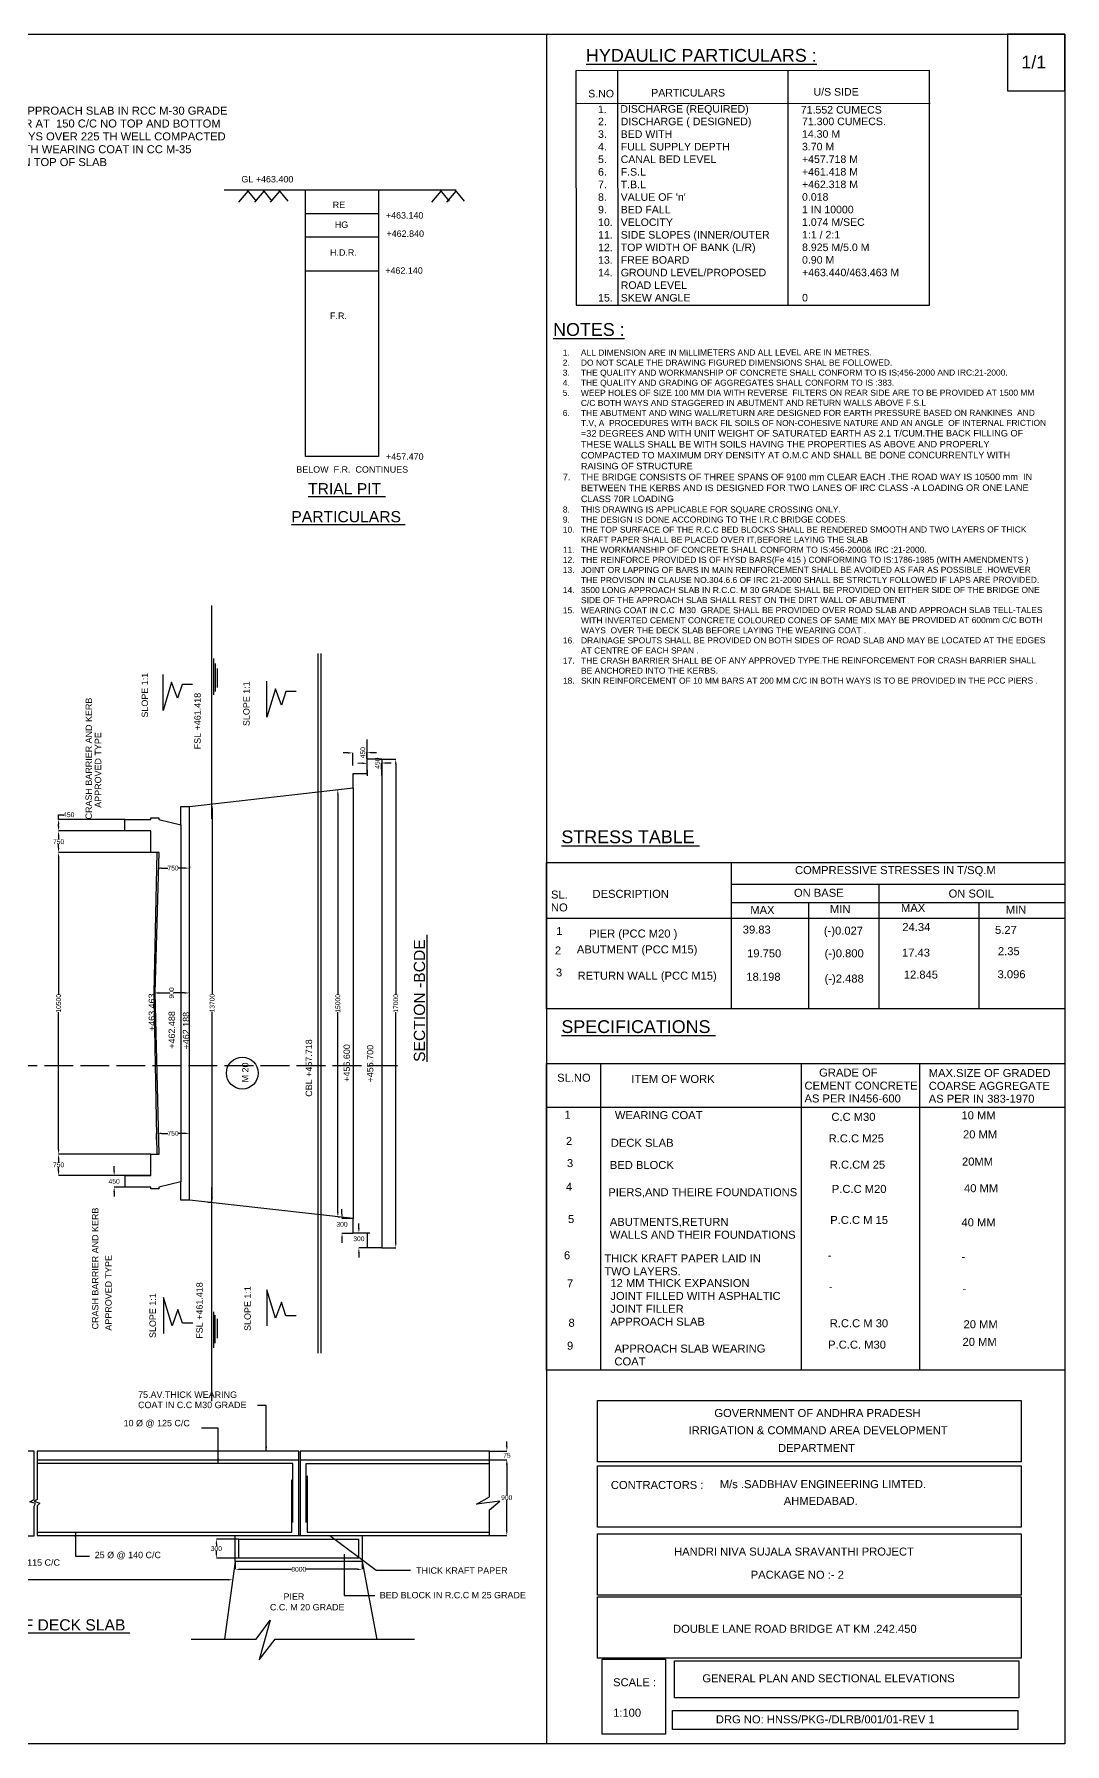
# Model space of a CAD drawing. Header units: inches. Extents: x -18749 to 61576, y -44252 to 9153.
# Drawn here: x 29392 to 61576, y -44252 to 9153 of the extents above; entities that cross this region are included whole.
import ezdxf

# ---------------------------------------------------------------- set-up
doc = ezdxf.new("R2010")
doc.units = ezdxf.units.IN
doc.header["$LTSCALE"] = 15
doc.header["$MEASUREMENT"] = 0
doc.linetypes.add('ACAD_ISO02W100', pattern=[15, 12, -3])
for name, color, linetype in [('DIMENSION', 7, 'Continuous'), ('DRAWING', 7, 'Continuous'), ('TEXT', 7, 'Continuous')]:
    doc.layers.add(name, color=color, linetype=linetype)
doc.styles.get("Standard").update_dxf_attribs({"font": 'arial.ttf', "height": 150})
doc.dimstyles.get("Standard").update_dxf_attribs({"dimtxt": 150, "dimasz": 150, "dimexe": 0.18, "dimexo": 0.0625, "dimgap": 0.09, "dimtad": 0, "dimtih": 1, "dimtoh": 1, "dimdec": 0, "dimzin": 0, "dimdsep": 46, "dimtxsty": 'Standard', "dimcen": 0.09, "dimadec": 0, "dimazin": 0, "dimtfac": 1, "dimtdec": 0, "dimtofl": 0, "dimtmove": 0, "dimatfit": 3, "dimfxl": 1, "dimtolj": 1, "dimtzin": 0, "dimarcsym": 0})

# ---------------------------------------------------------------- blocks, each defined once
blk = doc.blocks.new('*D23')
at = {"layer": 'Defpoints', "color": 0, "transparency": 16777216}
for p in [(30153, -15381), (32227, -15381), (32227, -15736)]:
    blk.add_point(p, dxfattribs=at)
at = {"layer": 'TEXT', "color": 0, "lineweight": -2, "transparency": 16777216}
for p, q in [((30153, -15381), (30153, -15231)), ((30153, -15231), (30303, -15231)), ((32227, -15381), (30153, -15381)), ((30153, -15586), (30153, -15531)), ((32227, -15736), (30153, -15736))]:
    blk.add_line(p, q, dxfattribs=at)
at = {"layer": 'TEXT', "color": 0, "transparency": 16777216}
for points in [[(30128, -15531), (30178, -15531), (30153, -15381)], [(30128, -15586), (30178, -15586), (30153, -15736)]]:
    blk.add_solid(points, dxfattribs=at)
at = {"layer": 'TEXT', "color": 0, "transparency": 16777216, "insert": (30472, -15231), "char_height": 150, "attachment_point": 5}
blk.add_mtext('\\A1;450', dxfattribs=at)
blk = doc.blocks.new('*D24')
at = {"layer": 'Defpoints', "color": 0, "transparency": 16777216}
for p in [(33033, -15736), (30153, -16411), (33033, -16411)]:
    blk.add_point(p, dxfattribs=at)
at = {"layer": 'TEXT', "color": 0, "lineweight": -2, "transparency": 16777216}
for p, q in [((33032, -15736), (30153, -15736)), ((30153, -15886), (30153, -15997)), ((30153, -16261), (30153, -16150)), ((33032, -16411), (30153, -16411))]:
    blk.add_line(p, q, dxfattribs=at)
at = {"layer": 'TEXT', "color": 0, "transparency": 16777216}
for points in [[(30128, -15886), (30178, -15886), (30153, -15736)], [(30128, -16261), (30178, -16261), (30153, -16411)]]:
    blk.add_solid(points, dxfattribs=at)
at = {"layer": 'TEXT', "color": 0, "transparency": 16777216, "insert": (30153, -16073), "char_height": 150, "attachment_point": 5}
blk.add_mtext('\\A1;750', dxfattribs=at)
blk = doc.blocks.new('*D25')
at = {"layer": 'Defpoints', "color": 0, "transparency": 16777216}
for p in [(33033, -16411), (30153, -25831), (33033, -25831)]:
    blk.add_point(p, dxfattribs=at)
at = {"layer": 'TEXT', "color": 0, "lineweight": -2, "transparency": 16777216}
for p, q in [((33032, -16411), (30153, -16411)), ((30153, -16561), (30153, -20846)), ((30153, -25681), (30153, -21396)), ((33032, -25831), (30153, -25831))]:
    blk.add_line(p, q, dxfattribs=at)
at = {"layer": 'TEXT', "color": 0, "transparency": 16777216}
for points in [[(30128, -16561), (30178, -16561), (30153, -16411)], [(30128, -25681), (30178, -25681), (30153, -25831)]]:
    blk.add_solid(points, dxfattribs=at)
at = {"layer": 'TEXT', "color": 0, "transparency": 16777216, "insert": (30153, -21121), "char_height": 150, "attachment_point": 5, "rotation": 90}
blk.add_mtext('\\A1;10500', dxfattribs=at)
blk = doc.blocks.new('*D26')
at = {"layer": 'Defpoints', "color": 0, "transparency": 16777216}
for p in [(30153, -25831), (33032, -25831), (33032, -26503)]:
    blk.add_point(p, dxfattribs=at)
at = {"layer": 'TEXT', "color": 0, "lineweight": -2, "transparency": 16777216}
for p, q in [((33032, -25831), (30153, -25831)), ((30153, -25981), (30153, -26090)), ((30153, -26353), (30153, -26244)), ((33032, -26503), (30153, -26503))]:
    blk.add_line(p, q, dxfattribs=at)
at = {"layer": 'TEXT', "color": 0, "transparency": 16777216}
for points in [[(30128, -25981), (30178, -25981), (30153, -25831)], [(30128, -26353), (30178, -26353), (30153, -26503)]]:
    blk.add_solid(points, dxfattribs=at)
at = {"layer": 'TEXT', "color": 0, "transparency": 16777216, "insert": (30153, -26167), "char_height": 150, "attachment_point": 5}
blk.add_mtext('\\A1;750', dxfattribs=at)
blk = doc.blocks.new('*D27')
at = {"layer": 'Defpoints', "color": 0, "transparency": 16777216}
for p in [(31889, -26503), (32228, -26503), (32228, -26860)]:
    blk.add_point(p, dxfattribs=at)
at = {"layer": 'TEXT', "color": 0, "lineweight": -2, "transparency": 16777216}
for p, q in [((31889, -26353), (31889, -26203)), ((32228, -26503), (31889, -26503)), ((32228, -26860), (31889, -26860)), ((31889, -27010), (31889, -27160))]:
    blk.add_line(p, q, dxfattribs=at)
at = {"layer": 'TEXT', "color": 0, "transparency": 16777216}
for points in [[(31864, -26353), (31914, -26353), (31889, -26503)], [(31864, -27010), (31914, -27010), (31889, -26860)]]:
    blk.add_solid(points, dxfattribs=at)
at = {"layer": 'TEXT', "color": 0, "transparency": 16777216, "insert": (31889, -26682), "char_height": 150, "attachment_point": 5}
blk.add_mtext('\\A1;450', dxfattribs=at)
blk = doc.blocks.new('*D28')
at = {"layer": 'Defpoints', "color": 0, "transparency": 16777216}
for p in [(33216, -25377), (34239, -25183), (34239, -25377)]:
    blk.add_point(p, dxfattribs=at)
at = {"layer": 'TEXT', "color": 0, "lineweight": -2, "transparency": 16777216}
for p, q in [((33216, -25377), (33216, -25183)), ((33366, -25183), (33562, -25183)), ((34089, -25183), (33892, -25183)), ((34239, -25377), (34239, -25183))]:
    blk.add_line(p, q, dxfattribs=at)
at = {"layer": 'TEXT', "color": 0, "transparency": 16777216}
for points in [[(33366, -25158), (33366, -25208), (33216, -25183)], [(34089, -25158), (34089, -25208), (34239, -25183)]]:
    blk.add_solid(points, dxfattribs=at)
at = {"layer": 'TEXT', "color": 0, "transparency": 16777216, "insert": (33727, -25183), "char_height": 150, "attachment_point": 5}
blk.add_mtext('\\A1;750', dxfattribs=at)
blk = doc.blocks.new('*D61')
at = {"layer": 'Defpoints', "color": 0, "transparency": 16777216}
for p in [(33214, -16844), (34240, -16845), (34240, -16897)]:
    blk.add_point(p, dxfattribs=at)
at = {"layer": 'TEXT', "color": 0, "lineweight": -2, "transparency": 16777216}
for p, q in [((33214, -16845), (33214, -16897)), ((33364, -16897), (33562, -16897)), ((34090, -16897), (33892, -16897)), ((34240, -16845), (34240, -16897))]:
    blk.add_line(p, q, dxfattribs=at)
at = {"layer": 'TEXT', "color": 0, "transparency": 16777216}
for points in [[(33364, -16872), (33364, -16922), (33214, -16897)], [(34090, -16872), (34090, -16922), (34240, -16897)]]:
    blk.add_solid(points, dxfattribs=at)
at = {"layer": 'TEXT', "color": 0, "transparency": 16777216, "insert": (33727, -16897), "char_height": 150, "attachment_point": 5}
blk.add_mtext('\\A1;750', dxfattribs=at)
blk = doc.blocks.new('*D62')
at = {"layer": 'Defpoints', "color": 0, "transparency": 16777216}
for p in [(33125, -20797), (34239, -20797), (34239, -20797)]:
    blk.add_point(p, dxfattribs=at)
at = {"layer": 'TEXT', "color": 0, "lineweight": -2, "transparency": 16777216}
for p, q in [((33125, -20797), (33125, -20797)), ((33275, -20797), (33606, -20797)), ((34089, -20797), (33759, -20797)), ((34239, -20797), (34239, -20797))]:
    blk.add_line(p, q, dxfattribs=at)
at = {"layer": 'TEXT', "color": 0, "transparency": 16777216}
for points in [[(33275, -20772), (33275, -20822), (33125, -20797)], [(34089, -20772), (34089, -20822), (34239, -20797)]]:
    blk.add_solid(points, dxfattribs=at)
at = {"layer": 'TEXT', "color": 0, "transparency": 16777216, "insert": (33682, -20797), "char_height": 150, "attachment_point": 5, "rotation": 90}
blk.add_mtext('\\A1;900', dxfattribs=at)
blk = doc.blocks.new('*D63')
at = {"layer": 'Defpoints', "color": 0, "transparency": 16777216}
for p in [(34928, -14894), (34813, -27334), (34948, -27334)]:
    blk.add_point(p, dxfattribs=at)
at = {"layer": 'TEXT', "color": 0, "lineweight": -2, "transparency": 16777216}
for p, q in [((34928, -14894), (34948, -14894)), ((34948, -15044), (34948, -20839)), ((34948, -27184), (34948, -21389)), ((34813, -27334), (34948, -27334))]:
    blk.add_line(p, q, dxfattribs=at)
at = {"layer": 'TEXT', "color": 0, "transparency": 16777216}
for points in [[(34923, -15044), (34973, -15044), (34948, -14894)], [(34923, -27184), (34973, -27184), (34948, -27334)]]:
    blk.add_solid(points, dxfattribs=at)
at = {"layer": 'TEXT', "color": 0, "transparency": 16777216, "insert": (34948, -21114), "char_height": 150, "attachment_point": 5, "rotation": 90}
blk.add_mtext('\\A1;13700', dxfattribs=at)
blk = doc.blocks.new('*D64')
at = {"layer": 'Defpoints', "color": 0, "transparency": 16777216}
for p in [(38857, -14447), (38874, -27800), (38942, -27800)]:
    blk.add_point(p, dxfattribs=at)
at = {"layer": 'TEXT', "color": 0, "lineweight": -2, "transparency": 16777216}
for p, q in [((38857, -14447), (38874, -14447)), ((38874, -14597), (38874, -20848)), ((38874, -27650), (38874, -21398)), ((38942, -27800), (38874, -27800))]:
    blk.add_line(p, q, dxfattribs=at)
at = {"layer": 'TEXT', "color": 0, "transparency": 16777216}
for points in [[(38849, -14597), (38899, -14597), (38874, -14447)], [(38849, -27650), (38899, -27650), (38874, -27800)]]:
    blk.add_solid(points, dxfattribs=at)
at = {"layer": 'TEXT', "color": 0, "transparency": 16777216, "insert": (38874, -21123), "char_height": 150, "attachment_point": 5, "rotation": 90}
blk.add_mtext('\\A1;15000', dxfattribs=at)
blk = doc.blocks.new('*D65')
at = {"layer": 'Defpoints', "color": 0, "transparency": 16777216}
for p in [(40174, -13492), (40245, -28755), (40683, -28755)]:
    blk.add_point(p, dxfattribs=at)
at = {"layer": 'TEXT', "color": 0, "lineweight": -2, "transparency": 16777216}
for p, q in [((40174, -13492), (40683, -13492)), ((40683, -13642), (40683, -20848)), ((40683, -28605), (40683, -21399)), ((40245, -28755), (40683, -28755))]:
    blk.add_line(p, q, dxfattribs=at)
at = {"layer": 'TEXT', "color": 0, "transparency": 16777216}
for points in [[(40658, -13642), (40708, -13642), (40683, -13492)], [(40658, -28605), (40708, -28605), (40683, -28755)]]:
    blk.add_solid(points, dxfattribs=at)
at = {"layer": 'TEXT', "color": 0, "transparency": 16777216, "insert": (40683, -21123), "char_height": 150, "attachment_point": 5, "rotation": 90}
blk.add_mtext('\\A1;17000', dxfattribs=at)
blk = doc.blocks.new('*D66')
at = {"layer": 'Defpoints', "color": 0, "transparency": 16777216}
for p in [(43608, -35107), (43608, -35379), (44154, -35379)]:
    blk.add_point(p, dxfattribs=at)
at = {"layer": 'TEXT', "color": 0, "lineweight": -2, "transparency": 16777216}
for p, q in [((43608, -35107), (44155, -35107)), ((44154, -34957), (44154, -34807)), ((43608, -35379), (44155, -35379)), ((44154, -35529), (44154, -35679))]:
    blk.add_line(p, q, dxfattribs=at)
at = {"layer": 'TEXT', "color": 0, "transparency": 16777216}
for points in [[(44129, -34957), (44179, -34957), (44154, -35107)], [(44129, -35529), (44179, -35529), (44154, -35379)]]:
    blk.add_solid(points, dxfattribs=at)
at = {"layer": 'TEXT', "color": 0, "transparency": 16777216, "insert": (44154, -35243), "char_height": 150, "attachment_point": 5}
blk.add_mtext('\\A1;75', dxfattribs=at)
blk = doc.blocks.new('*D67')
at = {"layer": 'Defpoints', "color": 0, "transparency": 16777216}
for p in [(43608, -35379), (43608, -37747), (44149, -37747)]:
    blk.add_point(p, dxfattribs=at)
at = {"layer": 'TEXT', "color": 0, "lineweight": -2, "transparency": 16777216}
for p, q in [((43608, -35379), (44149, -35379)), ((44149, -35529), (44149, -36486)), ((44149, -37597), (44149, -36640)), ((43608, -37747), (44149, -37747))]:
    blk.add_line(p, q, dxfattribs=at)
at = {"layer": 'TEXT', "color": 0, "transparency": 16777216}
for points in [[(44124, -35529), (44174, -35529), (44149, -35379)], [(44124, -37597), (44174, -37597), (44149, -37747)]]:
    blk.add_solid(points, dxfattribs=at)
at = {"layer": 'TEXT', "color": 0, "transparency": 16777216, "insert": (44149, -36563), "char_height": 150, "attachment_point": 5}
blk.add_mtext('\\A1;900', dxfattribs=at)
blk = doc.blocks.new('*D68')
at = {"layer": 'Defpoints', "color": 0, "transparency": 16777216}
for p in [(35673, -38554), (39634, -38554), (39634, -38802)]:
    blk.add_point(p, dxfattribs=at)
at = {"layer": 'TEXT', "color": 0, "lineweight": -2, "transparency": 16777216}
for p, q in [((35673, -38554), (35673, -38802)), ((35823, -38802), (37430, -38802)), ((39484, -38802), (37877, -38802)), ((39634, -38554), (39634, -38802))]:
    blk.add_line(p, q, dxfattribs=at)
at = {"layer": 'TEXT', "color": 0, "transparency": 16777216}
for points in [[(35823, -38777), (35823, -38827), (35673, -38802)], [(39484, -38777), (39484, -38827), (39634, -38802)]]:
    blk.add_solid(points, dxfattribs=at)
at = {"layer": 'TEXT', "color": 0, "transparency": 16777216, "insert": (37654, -38802), "char_height": 150, "attachment_point": 5}
blk.add_mtext('\\A1;8000', dxfattribs=at)
blk = doc.blocks.new('*D69')
at = {"layer": 'Defpoints', "color": 0, "transparency": 16777216}
for p in [(35781, -37855), (35081, -38453), (35781, -38453)]:
    blk.add_point(p, dxfattribs=at)
at = {"layer": 'TEXT', "color": 0, "lineweight": -2, "transparency": 16777216}
for p, q in [((35781, -37855), (35080, -37855)), ((35081, -38005), (35081, -38077)), ((35081, -38303), (35081, -38231)), ((35781, -38453), (35080, -38453))]:
    blk.add_line(p, q, dxfattribs=at)
at = {"layer": 'TEXT', "color": 0, "transparency": 16777216}
for points in [[(35056, -38005), (35106, -38005), (35081, -37855)], [(35056, -38303), (35106, -38303), (35081, -38453)]]:
    blk.add_solid(points, dxfattribs=at)
at = {"layer": 'TEXT', "color": 0, "transparency": 16777216, "insert": (35081, -38154), "char_height": 150, "attachment_point": 5}
blk.add_mtext('\\A1;300', dxfattribs=at)
blk = doc.blocks.new('*D70')
at = {"layer": 'Defpoints', "color": 0, "transparency": 16777216}
for p in [(19366, -39074), (19366, -39128), (35594, -39127)]:
    blk.add_point(p, dxfattribs=at)
at = {"layer": 'TEXT', "color": 0, "lineweight": -2, "transparency": 16777216}
for p, q in [((19366, -39074), (19366, -39128)), ((19516, -39128), (27256, -39128)), ((35444, -39128), (27704, -39128)), ((35594, -39127), (35594, -39128))]:
    blk.add_line(p, q, dxfattribs=at)
at = {"layer": 'TEXT', "color": 0, "transparency": 16777216}
for points in [[(19516, -39103), (19516, -39153), (19366, -39128)], [(35444, -39103), (35444, -39153), (35594, -39128)]]:
    blk.add_solid(points, dxfattribs=at)
at = {"layer": 'TEXT', "color": 0, "transparency": 16777216, "insert": (27480, -39128), "char_height": 150, "attachment_point": 5}
blk.add_mtext('\\A1;8000', dxfattribs=at)
blk = doc.blocks.new('*D113')
at = {"layer": 'Defpoints', "color": 0, "transparency": 16777216}
for p in [(39004, -27847), (39343, -27847), (39343, -28307)]:
    blk.add_point(p, dxfattribs=at)
at = {"layer": 'TEXT', "color": 0, "lineweight": -2, "transparency": 16777216}
for p, q in [((39004, -27697), (39004, -27547)), ((39343, -27847), (39003, -27847)), ((39343, -28307), (39003, -28307)), ((39004, -28457), (39004, -28607))]:
    blk.add_line(p, q, dxfattribs=at)
at = {"layer": 'TEXT', "color": 0, "transparency": 16777216}
for points in [[(38979, -27697), (39029, -27697), (39004, -27847)], [(38979, -28457), (39029, -28457), (39004, -28307)]]:
    blk.add_solid(points, dxfattribs=at)
at = {"layer": 'TEXT', "color": 0, "transparency": 16777216, "insert": (39004, -28025), "char_height": 150, "attachment_point": 5}
blk.add_mtext('\\A1;300', dxfattribs=at)
blk = doc.blocks.new('*D114')
at = {"layer": 'Defpoints', "color": 0, "transparency": 16777216}
for p in [(39531, -28298), (39871, -28298), (39871, -28758)]:
    blk.add_point(p, dxfattribs=at)
at = {"layer": 'TEXT', "color": 0, "lineweight": -2, "transparency": 16777216}
for p, q in [((39531, -28148), (39531, -27998)), ((39871, -28298), (39531, -28298)), ((39871, -28758), (39531, -28758)), ((39531, -28908), (39531, -29058))]:
    blk.add_line(p, q, dxfattribs=at)
at = {"layer": 'TEXT', "color": 0, "transparency": 16777216}
for points in [[(39506, -28148), (39556, -28148), (39531, -28298)], [(39506, -28908), (39556, -28908), (39531, -28758)]]:
    blk.add_solid(points, dxfattribs=at)
at = {"layer": 'TEXT', "color": 0, "transparency": 16777216, "insert": (39531, -28477), "char_height": 150, "attachment_point": 5}
blk.add_mtext('\\A1;300', dxfattribs=at)
blk = doc.blocks.new('*D115')
at = {"layer": 'Defpoints', "color": 0, "transparency": 16777216}
for p in [(39784, -13290), (39346, -13689), (39790, -13674)]:
    blk.add_point(p, dxfattribs=at)
at = {"layer": 'TEXT', "color": 0, "lineweight": -2, "transparency": 16777216}
for p, q in [((39191, -13299), (39041, -13301)), ((39346, -13689), (39341, -13297)), ((39790, -13674), (39784, -13290)), ((39934, -13288), (40084, -13286))]:
    blk.add_line(p, q, dxfattribs=at)
at = {"layer": 'TEXT', "color": 0, "transparency": 16777216}
for points in [[(39190, -13274), (39191, -13324), (39341, -13297)], [(39934, -13263), (39935, -13313), (39784, -13290)]]:
    blk.add_solid(points, dxfattribs=at)
at = {"layer": 'TEXT', "color": 0, "transparency": 16777216, "insert": (39654, -13292), "char_height": 150, "attachment_point": 5, "rotation": 90}
blk.add_mtext('\\A1;450', dxfattribs=at)
blk = doc.blocks.new('*D116')
at = {"layer": 'Defpoints', "color": 0, "transparency": 16777216}
for p in [(40237, -13616), (39799, -14015), (40243, -13999)]:
    blk.add_point(p, dxfattribs=at)
at = {"layer": 'TEXT', "color": 0, "lineweight": -2, "transparency": 16777216}
for p, q in [((39644, -13624), (39494, -13627)), ((39799, -14015), (39794, -13622)), ((40243, -13999), (40237, -13615)), ((40387, -13613), (40537, -13611))]:
    blk.add_line(p, q, dxfattribs=at)
at = {"layer": 'TEXT', "color": 0, "transparency": 16777216}
for points in [[(39643, -13599), (39644, -13649), (39794, -13622)], [(40387, -13588), (40387, -13638), (40237, -13616)]]:
    blk.add_solid(points, dxfattribs=at)
at = {"layer": 'TEXT', "color": 0, "transparency": 16777216, "insert": (40107, -13618), "char_height": 150, "attachment_point": 5, "rotation": 90}
blk.add_mtext('\\A1;450', dxfattribs=at)

msp = doc.modelspace()

# ---------------------------------------------------------------- linework, layer by layer
at = {"layer": 'DIMENSION'}
for points in [[(45394.6, 9152.9), (45394.6, -44252.3)], [(51161.1, -16707.6), (51161.1, -21294.6)], [(51161.1, -17395.1), (61576.5, -17395.1)], [(55771, -17395.1), (55771, -21294.2)], [(61576.5, -17984.4), (51161.1, -17984.4)], [(53572.5, -17984.4), (53572.5, -21294.2)], [(58892.5, -17984.4), (58892.5, -21294.2)], [(45386.7, -18464.4), (61569.2, -18464.4)], [(47078.6, -22999.4), (47078.6, -32575.6)], [(53341.5, -22999.4), (53341.5, -32575.6)], [(57039, -22999.4), (57039, -32575.6)], [(45394.6, -24368.5), (61576.5, -24368.5)]]:
    msp.add_lwpolyline(points, dxfattribs=at)
for points in [[(61576.5, 9152.9), (59785.7, 9152.9), (59785.7, 7380.7), (61576.5, 7380.7)], [(45394.6, -16716.9), (61576.5, -16716.9), (61576.5, -21294.2), (45394.6, -21294.2)], [(61576.5, -32575.6), (45394.6, -32575.6), (45394.6, -22999.4), (61576.5, -22999.4)], [(46984.2, -33526), (60213, -33526), (60213, -35439.1), (46984.2, -35439.1)], [(46984.2, -35570.5), (60213, -35570.5), (60213, -37483.6), (46984.2, -37483.6)], [(46984.2, -37690.8), (60213, -37690.8), (60213, -39603.9), (46984.2, -39603.9)], [(46984.2, -39661.9), (60213, -39661.9), (60213, -41575), (46984.2, -41575)], [(47124.2, -41605.1), (49104.1, -41605.1), (49104.1, -43951.7), (47124.2, -43951.7)], [(49386.6, -41655.4), (60143.9, -41655.4), (60143.9, -42814.7), (49386.6, -42814.7)], [(60112.4, -43805.9), (49324.9, -43805.9), (49324.9, -43216.7), (60112.4, -43216.7)]]:
    msp.add_lwpolyline(points, close=True, dxfattribs=at)
msp.add_circle((35890.2, -23301.9), 496.9, dxfattribs=at)
at = {"layer": 'DRAWING'}
for points in [[(-18749.2, 9152.9), (61576.5, 9152.9), (61576.5, -44252.3), (-18749.2, -44252.3)], [(37865.8, 4288.2), (40146.5, 4288.2), (40146.5, -4037.1), (37865.8, -4037.1)], [(35673, -37747.3), (39634.1, -37747.3), (39634.1, -38553.8), (35673, -38553.8)], [(35780.8, -37855.2), (39522.3, -37855.2), (39522.3, -38452.7), (35780.8, -38452.7)]]:
    msp.add_lwpolyline(points, close=True, dxfattribs=at)
for points in [[(35323.5, 4288.2), (42566.8, 4288.2)], [(36036, 4288.2), (36323.6, 3937.6)], [(36529.7, 4288.2), (36817.3, 3937.6)], [(37020.8, 4288.2), (37308.4, 3937.6)], [(42064.1, 4288.2), (42351.7, 3937.6)], [(42529.3, 4288.2), (42816.9, 3937.6)], [(36067.7, 4249.6), (35774.9, 3908.4)], [(36561.4, 4249.6), (36268.6, 3908.4)], [(37052.5, 4249.6), (36759.7, 3908.4)], [(42095.8, 4249.6), (41803, 3908.4)], [(42561, 4249.6), (42268.2, 3908.4)], [(37865.8, 3555.3), (40146.5, 3555.3)], [(37865.8, 2823.3), (40146.5, 2823.3)], [(37865.8, 1759.1), (40146.5, 1759.1)], [(34928.4, -8692.9), (34928.4, -15362.3)], [(34990.9, -10348.5), (34990.9, -11483.9)], [(35044.9, -10505.1), (35044.9, -11377.9)], [(35109.2, -10662.2), (35109.2, -11254.8)], [(38247.9, -10188.9), (38247.9, -32046.1)], [(38341.7, -10188.9), (38341.7, -32046.1)], [(34335.2, -11166.3), (34009.4, -11166.3), (33869.1, -11592.3), (33683.3, -11085.7), (33416.1, -11972), (33416.1, -10848.4)], [(37575.9, -11378.1), (37250.2, -11378.1), (37109.9, -11804.2), (36924, -11297.5), (36656.8, -12183.9), (36656.8, -11060.3)], [(40245, -13491.8), (40245, -28755.2), (39797.3, -28755.2), (39797.3, -28305.4), (39349.6, -28305.4), (39349.6, -27845.7), (34238.9, -27269.6), (33972.1, -27269.6), (33972.1, -26694.4), (33280.1, -26859.5), (33280.1, -26912.9), (33033.6, -26912.9), (33033.6, -26860), (32228.3, -26860), (32228.3, -26503.1), (33031.7, -26503.1), (33031.7, -25830.7), (33295.8, -25830.7), (33169.3, -20797), (33298.3, -16410.6), (33032.5, -16410.6), (33032.5, -15736), (32227.1, -15736), (32227.1, -15380.8), (33031.4, -15380.8), (33031.4, -15331.4), (33278.9, -15331.4), (33278.9, -15378.5), (33971, -15547.7), (33971, -14972.7), (34239.9, -14972.7), (39348.2, -14391.3), (39348.2, -13940.6), (39793.2, -13940.6), (39793.2, -12878.1)], [(40245, -13491.8), (39793.2, -13491.8)], [(34238.9, -27269.6), (34239.9, -14972.7)], [(33971, -15547.7), (33972.1, -26694.4)], [(33223.9, -16410.6), (33125.3, -20797.2), (33224.5, -25830.7)], [(34931.4, -26877.2), (34931.4, -33547.9)], [(34348.3, -31112.6), (34022.5, -31112.6), (33882.2, -30686.5), (33696.4, -31193.2), (33429.2, -30306.9)], [(33429.2, -30306.9), (33429.2, -31430.5)], [(37575.9, -30879.2), (37250.2, -30879.2), (37109.9, -30453.2), (36924, -30959.8), (36656.8, -30073.5), (36656.8, -31197.1)], [(34993.9, -30754.1), (34993.9, -31882.5)], [(35044.5, -31738.8), (35044.5, -30865.6)], [(35109, -30978.9), (35109, -31580.4)], [(12553.7, -35103.3), (17213.9, -35103.3), (17213.9, -37752.8), (29389.4, -37752.8), (29389.4, -36830.7), (29432.4, -36747.5), (29260.5, -36692.7), (29388.4, -36621.7), (29388.4, -35106.2), (17254.1, -35106.2), (17254.1, -37752.8)], [(29484.1, -35106.2), (29484.1, -36625.3), (29394.4, -36670.8), (29564.1, -36735.3), (29483.5, -36816.6), (29483.5, -37747.3), (43611.3, -37747.3), (43611.3, -36941.8), (43932.6, -36674.2), (43207.1, -36766.6), (43607.9, -36540.1), (43607.9, -35106.6), (37693.6, -35106.6), (37693.6, -37747.3)], [(37653.8, -37747.3), (37653.8, -35109), (29484.1, -35106.2)], [(29484.1, -35378.8), (37653.8, -35378.8)], [(37467.6, -37342.7), (37467.6, -35498.4), (29484.1, -35498.4)], [(37693.6, -35378.8), (43607.9, -35378.8)], [(43607.9, -35501.6), (37878.7, -35501.6), (37878.7, -37335.5)], [(29483.5, -37640.8), (37440.5, -37640.8), (37440.5, -36005.5)], [(37919.7, -35884), (37919.7, -37641.9), (43611.3, -37641.9)], [(35673, -38553.8), (35337.8, -40987.7)], [(39634.1, -38553.8), (40093, -40991.3)], [(34290.2, -40986.9), (36327.5, -40986.7), (36762.7, -40394.3), (36420.7, -41632.5), (36911.9, -40986.2), (41272.7, -40986.2)]]:
    msp.add_lwpolyline(points, dxfattribs=at)
at = {"layer": 'DRAWING', "linetype": 'ACAD_ISO02W100', "ltscale": 5}
msp.add_lwpolyline([(40735.5, -23069.9), (27731.8, -23069.9)], dxfattribs=at)
at = {"layer": 'TEXT'}
msp.add_lwpolyline([(46314.3, 686.2), (57353.4, 691.2), (57350.1, 8014.2), (46311, 8009.2)], close=True, dxfattribs=at)
for points in [[(52938.3, 689.2), (52935, 8012.2)], [(47611.9, 8009.8), (47615.2, 686.8)], [(57373.5, 6983.5), (46311.5, 6978.4)], [(39348.2, -14391.3), (39349.6, -27845.7)]]:
    msp.add_lwpolyline(points, dxfattribs=at)

# ---------------------------------------------------------------- texts
for s, height, p in [('%%UHYDAULIC PARTICULARS :', 400, (46625, 8291.4)), ('1/1', 400, (60219.6, 8082.2)), ('WITH 12 TOR AT  150 C/C NO TOP AND BOTTOM ', 250, (27123.8, 6237.7)), ('300 THICK APPROACH SLAB IN RCC M-30 GRADE ', 250, (27123.8, 6639.3)), ('IN BOTH WAYS OVER 225 TH WELL COMPACTED', 250, (27123.8, 5836.1)), ('GRAVEL WITH WEARING COAT IN CC M-35', 250, (27123.8, 5434.5)), ('   GRADE ON TOP OF SLAB ', 250, (27123.8, 5032.9)), ('GL +463.400', 200, (35861.1, 4522.2)), ('RE ', 200, (38713.8, 3721.3)), ('HG ', 200, (38779.5, 3103)), ('+463.140', 200, (40373.7, 3393.4)), ('+462.840', 200, (40392.4, 2822)), ('H.D.R. ', 200, (38629.4, 2231.9)), ('+462.140', 200, (40354.9, 1669.8)), ('F.R. ', 200, (38629.4, 259.8)), ('%%UNOTES :', 400, (45596.3, -271)), ('+457.470', 200, (40379.6, -4143.2)), ('BELOW  F.R.  CONTINUES ', 200, (37577, -4544.1)), ('%%UTRIAL PIT ', 350, (37944.3, -5220.7)), ('%%UPARTICULARS ', 350, (37422.8, -6093.6)), ('%%USTRESS TABLE ', 400, (45855.5, -16119.5)), ('COMPRESSIVE STRESSES IN T/SQ.M ', 250, (53151.6, -17084)), ('SL.', 250, (45529.8, -17848.5)), ('DESCRIPTION ', 250, (46827.3, -17825.9)), ('ON BASE ', 250, (53117.8, -17794)), ('ON SOIL ', 250, (57946.9, -17816.5)), ('NO', 250, (45529.8, -18250.1)), ('MAX', 250, (51754.4, -18330.3)), ('MIN', 250, (54241.3, -18303.6)), ('MAX', 250, (56460.8, -18268)), ('MIN', 250, (59735.1, -18322.3)), ('39.83', 250, (51519, -18942.5)), ('24.34', 250, (56503.2, -18863.4)), ('1', 250, (45696.8, -18987.5)), ('PIER (PCC M20 )', 250, (46721.6, -19066.3)), ('(-)0.027', 250, (54052.9, -18976.3)), ('5.27', 250, (59397.4, -18953.4)), ('2', 250, (45651.8, -19595)), ('ABUTMENT (PCC M15)', 250, (46338.7, -19561.2)), ('19.750', 250, (51654.2, -19685)), ('(-)0.800', 250, (54075.4, -19685)), ('17.43', 250, (56491.9, -19662.1)), ('2.35', 250, (59487.5, -19617.1)), ('3', 250, (45685.5, -20281.2)), ('RETURN WALL (PCC M15)', 250, (46361.2, -20382.4)), ('18.198', 250, (51631.7, -20416.1)), ('(-)2.488', 250, (54075.4, -20472.4)), ('12.845', 250, (56548.2, -20348.3)), ('3.096', 250, (59476.3, -20337)), ('%%USPECIFICATIONS ', 400, (45855.5, -22048.9)), ('SL.NO ', 250, (45723.3, -23570.7)), ('ITEM OF WORK ', 250, (48042.4, -23608.1)), ('GRADE OF ', 250, (53905.6, -23409)), ('MAX.SIZE OF GRADED ', 250, (57328.1, -23422)), ('AS PER IN456-600', 250, (53447.4, -24217.9)), ('CEMENT CONCRETE ', 250, (53447.4, -23816.2)), ('AS PER IN 383-1970', 250, (57328.1, -24225.2)), ('COARSE AGGREGATE ', 250, (57328.1, -23823.6)), ('1', 250, (45950.7, -24726.6)), ('WEARING COAT ', 250, (47525.7, -24737.8)), ('C.C M30', 250, (54287.1, -24792.6)), ('10 MM', 250, (58350.2, -24743.2)), ('20 MM', 250, (58397.4, -25340)), ('2', 250, (45997.9, -25544.8)), ('DECK SLAB ', 250, (47399.7, -25603.2)), ('R.C.C M25', 250, (54201.6, -25465.2)), ('3', 250, (46029.4, -26237.2)), ('BED BLOCK ', 250, (47368.2, -26295.5)), ('R.C.CM 25', 250, (54238.9, -26285.6)), ('20MM', 250, (58366, -26188.1)), ('4', 250, (45997.9, -26976.7)), ('PIERS,AND THEIRE FOUNDATIONS', 250, (47320.9, -27145.2)), ('P.C.C M20 ', 250, (54301.1, -27043.9)), ('40 MM', 250, (58428.9, -27020.5)), ('5', 250, (46060.9, -27983.7)), ('P.C.C M 15', 250, (54251.3, -28013.5)), ('ABUTMENTS,RETURN', 250, (47368.2, -28073.6)), ('WALLS AND THEIR FOUNDATIONS ', 250, (47368.2, -28475.2)), ('40 MM', 250, (58350.2, -28088.5)), ('6', 250, (45934.9, -29116.6)), ('THICK KRAFT PAPER LAID IN ', 250, (47196.6, -29214)), ('TWO LAYERS.', 250, (47196.6, -29615.6)), ('-', 250, (54176.4, -29118.4)), ('-', 250, (58350.2, -29156.4)), ('7', 250, (46029.4, -29997.8)), ('12 MM THICK EXPANSION  ', 250, (47385.6, -29985)), ('JOINT FILLED WITH ASPHALTIC', 250, (47385.6, -30386.6)), ('-', 250, (54205.9, -30090.7)), ('-', 250, (58381.7, -30161.5)), ('8', 250, (46076.7, -31225.1)), ('APPROACH SLAB', 250, (47385.6, -31189.8)), ('JOINT FILLER', 250, (47385.6, -30788.2)), ('R.C.C M 30 ', 250, (54235.4, -31239.7)), ('20 MM ', 250, (58414, -31271.4)), ('9', 250, (46029.5, -31942.4)), ('APPROACH SLAB WEARING ', 250, (47511.6, -32030.5)), ('P.C.C. M30 ', 250, (54186.3, -31907.5)), ('20 MM', 250, (58382.6, -31821.1)), ('COAT ', 250, (47511.6, -32432.1)), ('COAT IN C.C M30 GRADE ', 200, (32636.2, -33766.7)), ('75.AV.THICK WEARING ', 200, (32636.2, -33445.5)), ('10 Ø @ 125 C/C', 200, (32183.8, -34333.2)), ('GOVERNMENT OF ANDHRA PRADESH ', 250, (50631.9, -34043.7)), ('IRRIGATION & COMMAND AREA DEVELOPMENT', 250, (49826.4, -34582.5)), ('DEPARTMENT ', 250, (52620, -35136.1)), ('CONTRACTORS :', 250, (47400, -36291.8)), ('25 Ø @ 140 C/C ', 200, (31280.9, -38454)), ('HANDRI NIVA SUJALA SRAVANTHI PROJECT ', 250, (49374.3, -38372.5)), ('12 @ Ø 115 C/C', 200, (28127.4, -38689.5)), ('THICK KRAFT PAPER ', 200, (41319.1, -38939.8)), ('PACKAGE NO :- 2', 250, (51768.4, -39094.9)), ('BED BLOCK IN R.C.C M 25 GRADE ', 200, (40183.2, -39707.6)), ('C.C. M 20 GRADE ', 200, (36752.7, -40085.8)), ('PIER ', 200, (37177.2, -39753.5)), ('%%UREINFORCEMENT DETAILS OF DECK SLAB ', 350, (22107.1, -40712.6)), ('DOUBLE LANE ROAD BRIDGE AT KM .242.450', 250, (49341.9, -40784.8)), ('GENERAL PLAN AND SECTIONAL ELEVATIONS ', 250, (50257.6, -42330.9)), ('SCALE :', 250, (47470.6, -42454.3)), ('1:100', 250, (47470.6, -43405.7)), ('DRG NO: HNSS/PKG-/DLRB/001/01-REV 1', 250, (50680.9, -43613.8))]:
    msp.add_text(s, height=height, dxfattribs=at).set_placement(p)
for s, height, rotation, p in [('U/S SIDE ', 235.91, 0.02597, (53729.9, 7232.7)), ('S.NO', 235.91, 0.02597, (46694, 7178.3)), ('DISCHARGE (REQUIRED)', 235.906, 0.02597, (47695.5, 6700.8)), ('PARTICULARS', 235.906, 0.02597, (48660.2, 7205.1)), ('1.', 235.91, 0.02597, (46996.2, 6689.4)), ('71.552 CUMECS', 235.906, 0.02597, (53332.4, 6673.5)), ('SLOPE 1:1', 200, 90, (32945.7, -12193.7)), ('SLOPE 1:1', 200, 90, (36118.8, -12460.3)), ('CRASH BARRIER AND KERB', 200, 90, (31194.3, -15376.1)), ('FSL +461.418', 200, 90, (34591.6, -13186)), ('APPROVED TYPE ', 200, 90, (31484.4, -15012.4)), ('%%USECTION -BCDE ', 350, 90, (41597.5, -22950.5)), ('+463.463', 200, 90, (33164.7, -21986.2)), ('+462.488', 200, 90, (33788.1, -22538.5)), ('+462.188', 200, 90, (34234.7, -22561.6)), ('CBL +457.718', 200, 90, (38070.3, -24039.3)), ('+456.600', 200, 90, (39251.9, -23572.2)), ('+455.700', 200, 90, (39983.6, -23592.2)), ('M 20', 200, 90, (36082.7, -23592.5)), ('CRASH BARRIER AND KERB  ', 200, 90, (31397.3, -31306.2)), ('APPROVED TYPE ', 200, 90, (31810, -31345.4)), ('FSL +461.418', 200, 90, (34653.3, -31598)), ('SLOPE 1:1', 200, 90, (33191.6, -31575.2)), ('SLOPE 1:1', 200, 90, (36155.9, -31354.7))]:
    msp.add_text(s, height=height, rotation=rotation, dxfattribs=at).set_placement(p)
at = {"layer": 'TEXT', "color": 0}
for s, p in [('M/s .SADBHAV ENGINEERING LIMTED.', (50802.2, -36266.1)), ('AHMEDABAD.', (52800.8, -36788.3))]:
    msp.add_text(s, height=250, dxfattribs=at).set_placement(p)
at = {"layer": 'TEXT', "attachment_point": 1, "rotation": 0.02597}
for s, insert, char_height, width in [("\\pi-707.72,l943.62,t943.62,5661.7,6605.4;2.^IDISCHARGE ( DESIGNED)^I^I71.300 CUMECS.\\P\\pt943.62,2830.9,3774.5,4718.1,5661.7,6605.4;3.^IBED WITH ^I^I^I^I^I14.30 M\\P\\pt943.62,4718.1,5661.7,6605.4;4.^IFULL SUPPLY DEPTH ^I^I^I3.70 M\\P5.^ICANAL BED LEVEL^I^I^I+457.718 M\\P\\pt943.62,1887.2,2830.9,3774.5,4718.1,5661.7,6605.4;6.^IF.S.L^I^I^I^I^I^I+461.418 M\\P7.^IT.B.L^I^I^I^I^I^I+462.318 M\\P\\pt943.62,3774.5,4718.1,5661.7,6605.4;8.^IVALUE OF 'n'^I^I^I^I0.018\\P\\pt943.62,2830.9,3774.5,4718.1,5661.7,6605.4;9.^IBED FALL ^I^I^I^I^I1 IN 10000\\P10.^IVELOCITY ^I^I^I^I^I1.074 M/SEC\\P\\pt943.62,6605.4;11.^ISIDE SLOPES (INNER/OUTER ^I1:1 / 2:1\\P\\pt943.62,5661.7,6605.4;12.^ITOP WIDTH OF BANK (L/R)^I^I8.925 M/5.0 M\\P\\pt943.62,3774.5,4718.1,5661.7,6605.4;13.^IFREE BOARD^I^I^I^I0.90 M\\P\\pt943.62,5661.7,6605.4;14.^IGROUND LEVEL/PROPOSED^I^I+463.440/463.463 M\\P\\pi0,l0,tz;^IROAD LEVEL\\P\\pi-707.72,l943.62,t943.62,3774.5,4718.1,5661.7,6605.4;15.^ISKEW ANGLE ^I^I^I^I0", (46763.4, 6543.1), 235.906, 10452.081), ('\\pi-566.17,l754.9,t754.9;1.^IALL DIMENSION ARE IN MILLIMETERS AND ALL LEVEL ARE IN METRES.\\P2.^IDO NOT SCALE THE DRAWING FIGURED DIMENSIONS SHAL BE FOLLOWED.\\P3.^ITHE QUALITY AND WORKMANSHIP OF CONCRETE SHALL CONFORM TO IS IS;456-2000 AND IRC:21-2000.\\P4.^ITHE QUALITY AND GRADING OF AGGREGATES SHALL CONFORM TO IS :383.\\P5.^IWEEP HOLES OF SIZE 100 MM DIA WITH REVERSE  FILTERS ON REAR SIDE ARE TO BE PROVIDED AT 1500 MM C/C BOTH WAYS AND STAGGERED IN ABUTMENT AND RETURN WALLS ABOVE F.S.L \\P6.^ITHE ABUTMENT AND WING WALL/RETURN ARE DESIGNED FOR EARTH PRESSURE BASED ON RANKINES  AND T.V, A  PROCEDURES WITH BACK FIL SOILS OF NON-COHESIVE NATURE AND AN ANGLE  OF INTERNAL FRICTION {\\H1.0833x;=32 DEGREES AND WITH UNIT WEIGHT OF SATURATED EARTH AS 2.1 T/CUM.THE BACK FILLING OF THESE WALLS SHALL BE WITH SOILS HAVING THE PROPERTIES AS ABOVE AND PROPERLY COMPACTED TO MAXIMUM DRY DENSITY AT O.M.C AND SHALL BE DONE CONCURRENTLY WITH RAISING OF STRUCTURE\\P7.^ITHE BRIDGE CONSISTS OF THREE SPANS OF 9100 mm CLEAR EACH .THE ROAD WAY IS 10500 mm  IN BETWEEN THE KERBS AND IS DESIGNED FOR TWO LANES OF IRC CLASS -A LOADING OR ONE LANE CLASS 70R LOADING  \\H0.92311x;\\P}8.^ITHIS DRAWING IS APPLICABLE FOR SQUARE CROSSING ONLY.\\P9.^ITHE DESIGN IS DONE ACCORDING TO THE I.R.C BRIDGE CODES.\\P10.^ITHE TOP SURFACE OF THE R.C.C BED BLOCKS SHALL BE RENDERED SMOOTH AND TWO LAYERS OF THICK KRAFT PAPER SHALL BE PLACED OVER IT,BEFORE LAYING THE SLAB \\P11.^ITHE WORKMANSHIP OF CONCRETE SHALL CONFORM TO IS:456-2000& IRC :21-2000.\\P12.^ITHE REINFORCE PROVIDED IS OF HYSD BARS(Fe 415 ) CONFORMING TO IS:1786-1985 (WITH AMENDMENTS )\\P13.^IJOINT OR LAPPING OF BARS IN MAIN REINFORCEMENT SHALL BE AVOIDED AS FAR AS POSSIBLE .HOWEVER THE PROVISON IN CLAUSE NO.304.6.6 OF IRC 21-2000 SHALL BE STRICTLY FOLLOWED IF LAPS ARE PROVIDED.\\P14.^I3500 LONG APPROACH SLAB IN R.C.C. M 30 GRADE SHALL BE PROVIDED ON EITHER SIDE OF THE BRIDGE ONE SIDE OF THE APPROACH SLAB SHALL REST ON THE DIRT WALL OF ABUTMENT \\P15.^IWEARING COAT IN C.C  M30  GRADE SHALL BE PROVIDED OVER ROAD SLAB AND APPROACH SLAB TELL-TALES WITH INVERTED CEMENT CONCRETE COLOURED CONES OF SAME MIX MAY BE PROVIDED AT 600mm C/C BOTH  WAYS  OVER THE DECK SLAB BEFORE LAYING THE WEARING COAT .\\P16.^IDRAINAGE SPOUTS SHALL BE PROVIDED ON BOTH SIDES OF ROAD SLAB AND MAY BE LOCATED AT THE EDGES AT CENTRE OF EACH SPAN .\\P17.^ITHE CRASH BARRIER SHALL BE OF ANY APPROVED TYPE.THE REINFORCEMENT FOR CRASH BARRIER SHALL BE ANCHORED INTO THE KERBS.\\P18.^ISKIN REINFORCEMENT OF 10 MM BARS AT 200 MM C/C IN BOTH WAYS IS TO BE PROVIDED IN THE PCC PIERS .', (45708.8, -698.7), 188.7246, 15338.054)]:
    msp.add_mtext(s, dxfattribs=dict(at, insert=insert, char_height=char_height, width=width))

# ---------------------------------------------------------------- dimensions: what is measured, and where the dimension line sits
at = {"layer": 'TEXT'}
for base, p1, p2, picture, middle in [((39784.3, -13290.2), (39346.5, -13689.1), (39790, -13673.7), '*D115', (39654.3, -13292.1)), ((40237.1, -13615.6), (39799.3, -14014.6), (40242.8, -13999.2), '*D116', (40107.2, -13617.5))]:
    dim = msp.add_linear_dim(base=base, p1=p1, p2=p2, angle=0.84301, text='450', dimstyle='Standard', dxfattribs=at)
    dim.commit()
    dim.dimension.update_dxf_attribs({"geometry": picture, "text_midpoint": middle, "dimtype": 160, "text_rotation": 90})
for base, p1, p2, text, picture, middle in [((40682.7, -28755.2), (40173.6, -13491.8), (40245, -28755.2), '17000', '*D65', (40682.7, -21123.5)), ((34948, -27334.3), (34928.4, -14894.4), (34812.8, -27334.3), '13700', '*D63', (34948, -21114.3)), ((38874.2, -27799.8), (38856.8, -14447.2), (38941.7, -27799.8), '15000', '*D64', (38874.2, -21123.5)), ((30152.9, -25830.7), (33032.5, -16410.6), (33032.5, -25830.7), '10500', '*D25', (30152.9, -21120.6))]:
    dim = msp.add_linear_dim(base=base, p1=p1, p2=p2, angle=90, text=text, dimstyle='Standard', dxfattribs=at)
    dim.commit()
    dim.dimension.update_dxf_attribs({"geometry": picture, "text_midpoint": middle, "text_rotation": 90})
for base, p1, p2, text, picture, middle in [((30153.1, -15380.8), (32227.1, -15736), (32227.1, -15380.8), '450', '*D23', (30471.6, -15230.8)), ((30152.9, -16410.6), (33032.5, -15736), (33032.5, -16410.6), '750', '*D24', (30152.9, -16073.3)), ((30152.9, -25830.7), (33031.7, -26503.1), (33031.7, -25830.7), '750', '*D26', (30152.9, -26166.9)), ((44154.4, -35378.8), (43607.9, -35106.6), (43607.9, -35378.8), '75', '*D66', (44154.4, -35242.7)), ((44148.9, -37747.3), (43607.9, -35378.8), (43607.9, -37747.3), '900', '*D67', (44148.9, -36563)), ((35080.6, -38452.7), (35780.8, -37855.2), (35780.8, -38452.7), '300', '*D69', (35080.6, -38153.9))]:
    dim = msp.add_linear_dim(base=base, p1=p1, p2=p2, angle=90, text=text, dimstyle='Standard', dxfattribs=at)
    dim.commit()
    dim.dimension.update_dxf_attribs({"geometry": picture, "text_midpoint": middle})
for base, p1, p2, text, picture, middle in [((34239.8, -16897.2), (33214.1, -16844.5), (34239.8, -16844.6), '750', '*D61', (33726.9, -16897.2)), ((34239.1, -25182.8), (33215.6, -25377.1), (34239.1, -25377.2), '750', '*D28', (33727.3, -25182.8)), ((39634.1, -38801.6), (35673, -38553.8), (39634.1, -38553.8), '8000', '*D68', (37653.5, -38801.6)), ((19366.5, -39128.2), (35594.1, -39126.5), (19366.5, -39073.9), '8000', '*D70', (27480.3, -39128.2))]:
    dim = msp.add_linear_dim(base=base, p1=p1, p2=p2, text=text, dimstyle='Standard', dxfattribs=at)
    dim.commit()
    dim.dimension.update_dxf_attribs({"geometry": picture, "text_midpoint": middle})
dim = msp.add_linear_dim(base=(34239.4, -20797.2), p1=(33125.3, -20797.2), p2=(34239.4, -20797.2), text='900', dimstyle='Standard', dxfattribs=at)
dim.commit()
dim.dimension.update_dxf_attribs({"geometry": '*D62', "text_midpoint": (33682.4, -20797.2), "text_rotation": 90})
for base, p1, p2, text, picture, middle in [((31888.9, -26503.1), (32228.3, -26860), (32228.3, -26503.1), '450', '*D27', (31888.9, -26681.8)), ((39003.7, -27846.5), (39343, -28306.6), (39343, -27846.5), '300', '*D113', (39003.7, -28025.3)), ((39531.3, -28297.8), (39870.7, -28757.9), (39870.7, -28297.8), '300', '*D114', (39531.3, -28476.6))]:
    dim = msp.add_linear_dim(base=base, p1=p1, p2=p2, angle=90, text=text, dimstyle='Standard', dxfattribs=at)
    dim.commit()
    dim.dimension.update_dxf_attribs({"geometry": picture, "text_midpoint": middle, "dimtype": 160})

# ---------------------------------------------------------------- leaders
at = {"layer": 'DIMENSION'}
for points in [[(36640.6, -35108.7), (36640.6, -33680.8), (36360.5, -33680.8)], [(35141, -35498.4), (35141, -34393.6), (34617.1, -34393.6)], [(30677, -37640.8), (30677, -38393.5), (31121.7, -38393.5)], [(38620.9, -37747.3), (40072, -38829.6), (41146.9, -38829.6)], [(39076.5, -38326.1), (39076.5, -39622), (40027.4, -39622)]]:
    msp.add_leader(points, dimstyle='Standard', override={"dimgap": 0.09, "dimtad": 0}, dxfattribs=at)

doc.saveas('drawing.dxf')
